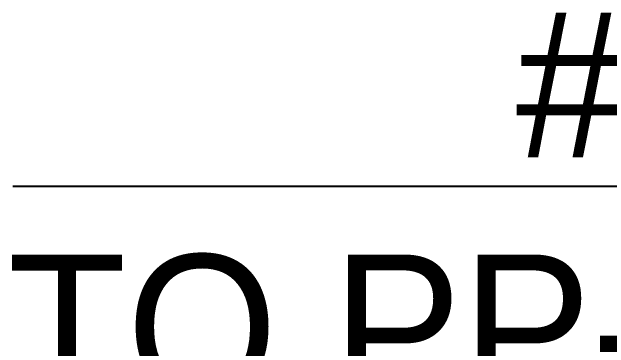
# Model space of a CAD drawing. Header units: metres. Extents: x 75097 to 220762, y -1557923 to -1361206.
# Drawn here: x 87084 to 87700, y -1447001 to -1446655 of the extents above; entities that cross this region are included whole.
import ezdxf
from ezdxf import colors
from ezdxf.entities.mleader import LeaderData, LeaderLine
from ezdxf.math import Vec2, Vec3

# ---------------------------------------------------------------- set-up
doc = ezdxf.new("R2010")
doc.units = ezdxf.units.M
doc.layers.add('E-POWR', color=7, linetype='Continuous', lineweight=9, true_color=0x4e7e3e)
doc.styles.get("Standard").update_dxf_attribs({"font": 'GOTHIC.TTF'})

msp = doc.modelspace()

# ---------------------------------------------------------------- leaders
at = {"layer": 'E-POWR'}
ml = msp.add_multileader_mtext('Standard', dxfattribs=at)
ml.set_content('#R1\\PTO PP-04', color=256)
ml.set_leader_properties()
ml.build(insert=Vec2(0, 0))
ml.multileader.update_dxf_attribs({"text_right_attachment_type": 6, "dogleg_length": 200, "arrow_head_size": 200})
ctx = ml.context
ctx.base_point, ctx.char_height, ctx.arrow_head_size, ctx.landing_gap_size, ctx.plane_origin = Vec3(87104.27, -1446731.55, 4.72), 150, 200, 0.09, Vec3(89168.14, -1449274.98, 4.72)
ctx.right_attachment, ctx.text_align_type = 6, 2
notes = []
notes.append((ctx, [(1, (1, 1, 0), (88171.72, -1446834.67, 4.72), (-1, 0), 200, [(0, [(88010.03, -1447585.79, 4.72)], 0, [])])]))
ctx.mtext.insert, ctx.mtext.alignment, ctx.mtext.flow_direction = Vec3(87971.63, -1446654.67, 4.72), 3, 5
for ctx, leaders in notes:
    for number, flags, end, landing, length, lines in leaders:
        leader = LeaderData()
        leader.index, (leader.has_last_leader_line, leader.has_dogleg_vector, leader.attachment_direction) = number, flags
        leader.last_leader_point, leader.dogleg_vector, leader.dogleg_length = Vec3(end), Vec3(landing), length
        for number, points, colour, breaks in lines:
            line = LeaderLine()
            line.index, line.vertices, line.color, line.breaks = number, Vec3.list(points), colors.encode_raw_color(colour), breaks
            leader.lines.append(line)
        ctx.leaders.append(leader)

doc.saveas('drawing.dxf')
